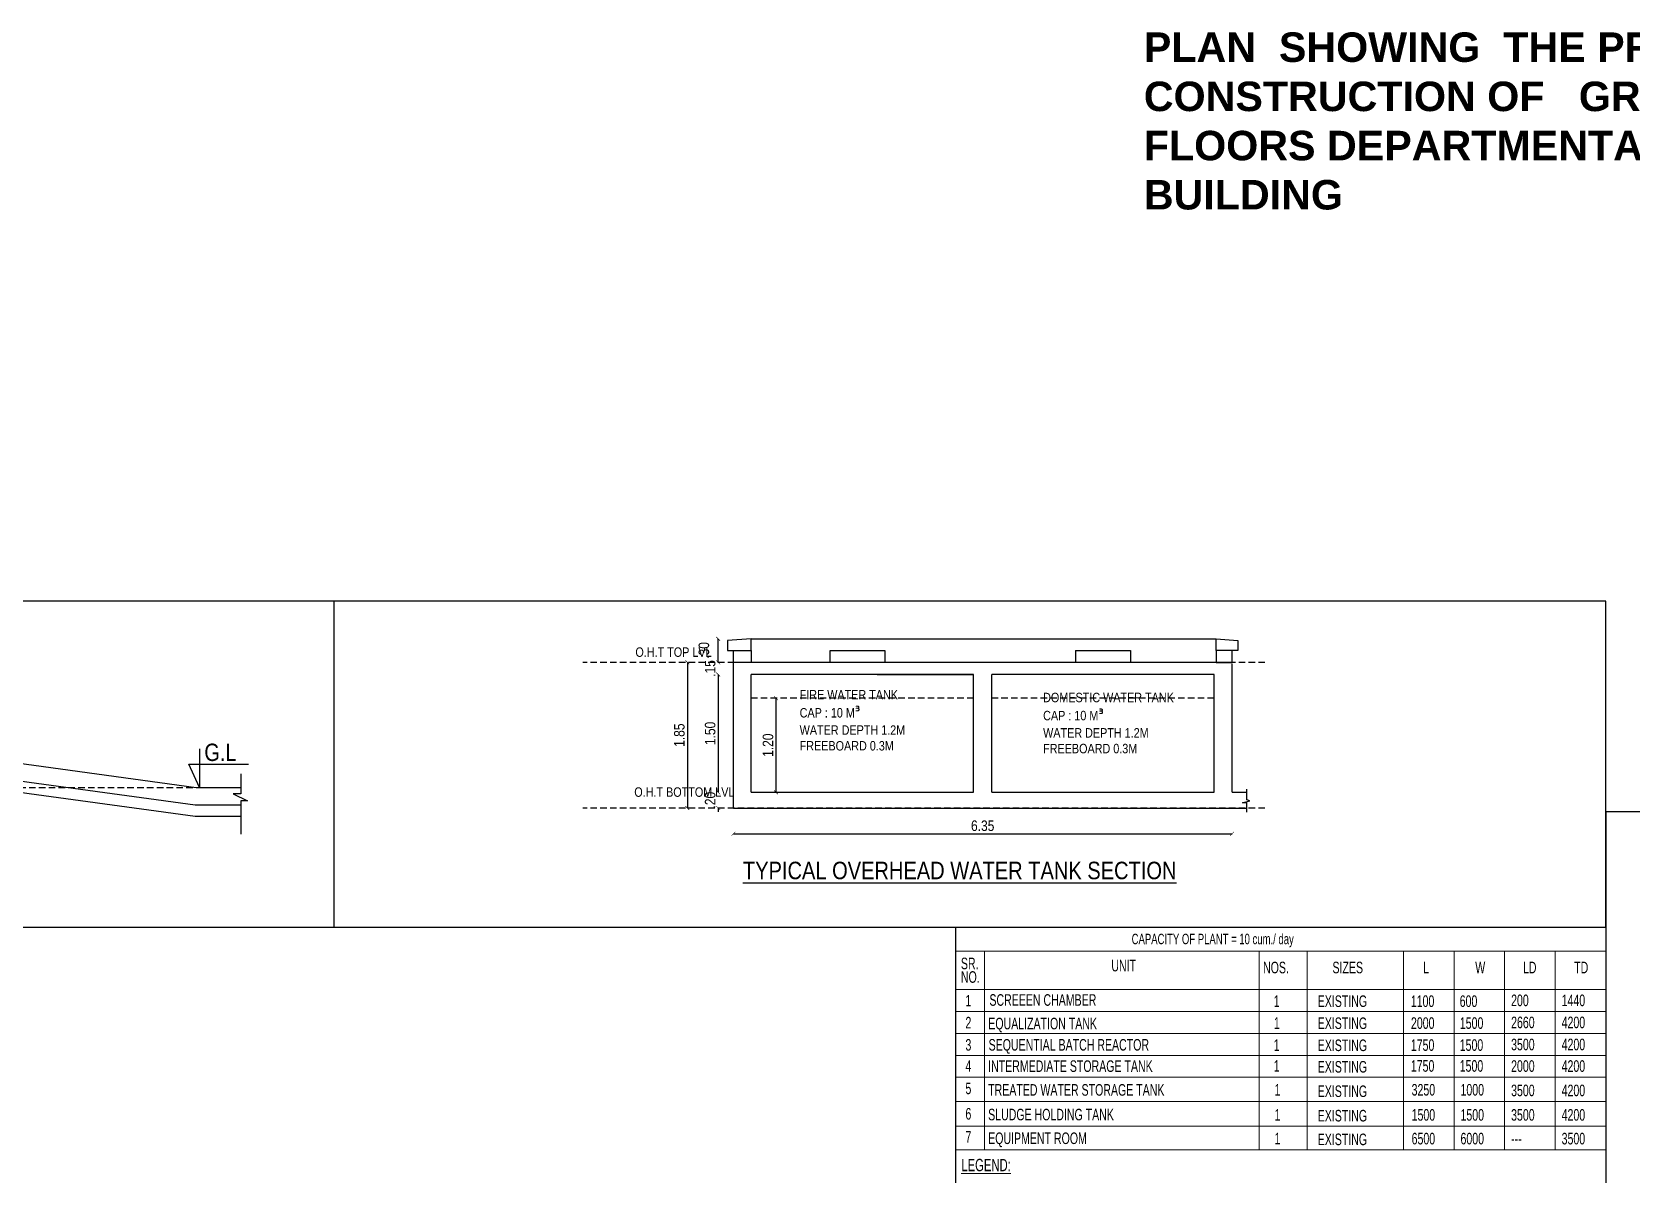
# Model space of a CAD drawing. Header units: metres. Extents: x 385023 to 385532, y 1408468 to 1408621.
# Drawn here: x 385059.9 to 385121, y 1408514.2 to 1408557.8 of the extents above; entities that cross this region are included whole.
import ezdxf
from ezdxf.enums import TextEntityAlignment as Align

# ---------------------------------------------------------------- set-up
doc = ezdxf.new("R2010")
doc.units = ezdxf.units.M
doc.header["$MEASUREMENT"] = 0
doc.linetypes.add('HIDDEN', pattern=[0.375, 0.25, -0.125])
doc.layers.add('CLIENT', color=2, linetype='Continuous')
doc.layers.add('MEP INPUT', color=3, linetype='Continuous', lineweight=0)
doc.styles.add('ARIAL', font='ARIALN.TTF')
doc.styles.add('CGR', font='ARIALNB.TTF')
doc.styles.add('RIA-AP', font='ARIALN.TTF')
doc.styles.add('Roman', font='ARIALN.TTF')
doc.dimstyles.new('RIA-AP', dxfattribs={"dimtxt": 0.3, "dimasz": 0.15, "dimexe": 0, "dimexo": 1, "dimgap": 0.1, "dimtad": 1, "dimzin": 4, "dimdsep": 46, "dimtxsty": 'RIA-AP', "dimblk": 'ARCHTICK', "dimcen": 0.09, "dimse1": 1, "dimse2": 1, "dimclrd": 8, "dimclre": 8, "dimclrt": 4, "dimazin": 0, "dimtfac": 1, "dimtix": 1, "dimtofl": 0, "dimtmove": 2, "dimatfit": 3, "dimfxl": 0, "dimtolj": 1, "dimtzin": 0, "dimarcsym": 0})

# ---------------------------------------------------------------- blocks, each defined once
blk = doc.blocks.new('A$C49351B01')
at = {"color": 0}
blk.add_line((28.511, -20.124), (28.511, 1.5), dxfattribs=at)
blk.add_lwpolyline([(0, 1.5), (38.3, 1.5), (38.3, -20.124), (0, -20.124)], close=True, dxfattribs=at)
at = {"layer": 'MEP INPUT', "color": 8, "linetype": 'Continuous', "lineweight": 0}
for p, q in [((28.511, 1.5), (28.511, -1.85)), ((28.511, 1.5), (38.3, 1.5)), ((38.3, 1.5), (38.3, -1.85)), ((28.511, 1.138), (38.3, 1.138)), ((28.942, 1.138), (28.942, -1.85)), ((33.081, 1.138), (33.081, -1.85)), ((33.801, 1.138), (33.801, -1.85)), ((35.255, 1.138), (35.255, -1.85)), ((36.016, 1.138), (36.016, -1.85)), ((36.777, 1.138), (36.777, -1.85)), ((37.539, 1.138), (37.539, -1.85)), ((28.511, 0.563), (38.3, 0.563)), ((28.511, 0.231), (38.3, 0.231)), ((28.511, -0.101), (38.3, -0.101)), ((28.511, -0.433), (38.3, -0.433)), ((28.511, -0.758), (38.3, -0.758)), ((28.511, -1.125), (38.3, -1.125)), ((28.511, -1.493), (38.3, -1.493)), ((28.511, -1.85), (38.3, -1.85))]:
    blk.add_line(p, q, dxfattribs=at)
at = {"layer": 'MEP INPUT', "color": 7, "linetype": 'Continuous', "lineweight": 0, "style": 'Roman', "width": 0.8}
for s, height, p in [('CAPACITY OF PLANT = 10 cum./ day ', 0.15643, (31.16, 1.245)), ('SR.', 0.1738, (28.589, 0.868)), ('UNIT', 0.1738, (30.854, 0.836)), ('NOS.', 0.1738, (33.139, 0.807)), ('SIZES', 0.1738, (34.184, 0.807)), ('L', 0.174, (35.548, 0.807)), ('W', 0.174, (36.334, 0.807)), ('LD', 0.1738, (37.053, 0.807)), ('TD', 0.1738, (37.824, 0.807)), ('NO.', 0.1738, (28.589, 0.664)), ('SCREEEN CHAMBER', 0.17382, (29.018, 0.318)), ('200', 0.1738, (36.874, 0.312)), ('1440', 0.1738, (37.635, 0.312)), ('1', 0.174, (28.657, 0.308)), ('1', 0.174, (33.3, 0.3)), ('EXISTING', 0.1738, (33.962, 0.3)), ('1100', 0.1738, (35.364, 0.3)), ('600', 0.1738, (36.1, 0.3)), ('2', 0.174, (28.657, -0.024)), ('EQUALIZATION TANK', 0.17382, (29.001, -0.037)), ('1', 0.174, (33.302, -0.03)), ('EXISTING', 0.1738, (33.962, -0.032)), ('2000', 0.1738, (35.366, -0.03)), ('1500', 0.1738, (36.102, -0.03)), ('2660', 0.1738, (36.874, -0.02)), ('4200', 0.1738, (37.635, -0.02)), ('3', 0.174, (28.657, -0.357)), ('SEQUENTIAL BATCH REACTOR', 0.17382, (29.006, -0.357)), ('1', 0.174, (33.3, -0.361)), ('EXISTING', 0.1738, (33.962, -0.364)), ('1750', 0.1738, (35.364, -0.361)), ('1500', 0.1738, (36.1, -0.361)), ('3500', 0.1738, (36.874, -0.352)), ('4200', 0.1738, (37.635, -0.352)), ('4', 0.174, (28.657, -0.676)), ('INTERMEDIATE STORAGE TANK', 0.17382, (28.999, -0.678)), ('1', 0.174, (33.3, -0.675)), ('EXISTING', 0.1738, (33.962, -0.688)), ('1750', 0.1738, (35.364, -0.675)), ('1500', 0.1738, (36.1, -0.675)), ('2000', 0.1738, (36.874, -0.677)), ('4200', 0.1738, (37.635, -0.677)), ('5', 0.174, (28.657, -1.013)), ('TREATED WATER STORAGE TANK', 0.17382, (28.999, -1.036)), ('1', 0.174, (33.312, -1.034)), ('EXISTING', 0.1738, (33.962, -1.056)), ('3250', 0.1738, (35.376, -1.034)), ('1000', 0.1738, (36.112, -1.034)), ('3500', 0.1738, (36.874, -1.044)), ('4200', 0.1738, (37.635, -1.044)), ('6', 0.174, (28.657, -1.396)), ('SLUDGE HOLDING TANK', 0.17382, (28.999, -1.407)), ('1', 0.174, (33.312, -1.412)), ('EXISTING', 0.1738, (33.962, -1.424)), ('1500', 0.1738, (35.376, -1.412)), ('1500', 0.1738, (36.112, -1.412)), ('3500', 0.1738, (36.874, -1.412)), ('4200', 0.1738, (37.635, -1.412)), ('7', 0.174, (28.657, -1.744)), ('EQUIPMENT ROOM', 0.17382, (28.999, -1.764)), ('1', 0.174, (33.312, -1.769)), ('EXISTING', 0.1738, (33.962, -1.781)), ('6500', 0.1738, (35.376, -1.769)), ('6000', 0.1738, (36.112, -1.769)), ('3500', 0.1738, (37.635, -1.769)), ('---', 0.1738, (36.874, -1.769))]:
    blk.add_text(s, height=height, dxfattribs=at).set_placement(p)
at = {"layer": 'MEP INPUT', "color": 7, "lineweight": 0, "style": 'Roman', "width": 0.8}
blk.add_text('%%ULEGEND:', height=0.1853, dxfattribs=at).set_placement((28.595, -2.173))
blk = doc.blocks.new('_ArchTick')
at = {"color": 0, "linetype": 'ByBlock', "const_width": 0.15}
blk.add_lwpolyline([(-0.5, -0.5), (0.5, 0.5)], dxfattribs=at)
blk = doc.blocks.new('*D433')
at = {"color": 1, "lineweight": -2}
for p, q in [((385086.134, 1408533.771), (385086.134, 1408533.921)), ((385086.134, 1408533.306), (385086.134, 1408533.156))]:
    blk.add_line(p, q, dxfattribs=at)
at = {"layer": 'Defpoints', "color": 0}
for p in [(385088.069, 1408533.771), (385086.134, 1408533.306), (385088.069, 1408533.306)]:
    blk.add_point(p, dxfattribs=at)
at = {"color": 1, "lineweight": -2, "xscale": 0.15, "yscale": 0.15, "zscale": 0.15}
for p, rotation in [((385086.134, 1408533.771), 270), ((385086.134, 1408533.306), 90)]:
    blk.add_blockref('_ArchTick', p, dxfattribs=dict(at, rotation=rotation))
at = {"color": 4, "insert": (385085.829, 1408533.538), "char_height": 0.4, "attachment_point": 5, "rotation": 90, "style": 'RIA-AP'}
blk.add_mtext('\\A1;.15', dxfattribs=at)
blk = doc.blocks.new('*D434')
at = {"color": 1, "lineweight": -2}
blk.add_line((385086.134, 1408533.306), (385086.134, 1408528.81), dxfattribs=at)
at = {"layer": 'Defpoints', "color": 0}
for p in [(385088.069, 1408533.306), (385086.134, 1408528.81), (385088.069, 1408528.81)]:
    blk.add_point(p, dxfattribs=at)
at = {"color": 1, "lineweight": -2, "xscale": 0.15, "yscale": 0.15, "zscale": 0.15}
for p, rotation in [((385086.134, 1408533.306), 90), ((385086.134, 1408528.81), 270)]:
    blk.add_blockref('_ArchTick', p, dxfattribs=dict(at, rotation=rotation))
at = {"color": 4, "insert": (385085.829, 1408531.058), "char_height": 0.4, "attachment_point": 5, "rotation": 90, "style": 'RIA-AP'}
blk.add_mtext('\\A1;1.50', dxfattribs=at)
blk = doc.blocks.new('*D435')
at = {"color": 1, "lineweight": -2}
for p, q in [((385086.134, 1408528.81), (385086.134, 1408528.96)), ((385086.134, 1408528.211), (385086.134, 1408528.061))]:
    blk.add_line(p, q, dxfattribs=at)
at = {"layer": 'Defpoints', "color": 0}
for p in [(385088.069, 1408528.81), (385086.134, 1408528.211), (385086.715, 1408528.211)]:
    blk.add_point(p, dxfattribs=at)
at = {"color": 1, "lineweight": -2, "xscale": 0.15, "yscale": 0.15, "zscale": 0.15}
for p, rotation in [((385086.134, 1408528.81), 270), ((385086.134, 1408528.211), 90)]:
    blk.add_blockref('_ArchTick', p, dxfattribs=dict(at, rotation=rotation))
at = {"color": 4, "insert": (385085.829, 1408528.51), "char_height": 0.4, "attachment_point": 5, "rotation": 90, "style": 'RIA-AP'}
blk.add_mtext('\\A1;.20', dxfattribs=at)
blk = doc.blocks.new('*D436')
at = {"color": 1, "lineweight": -2}
blk.add_line((385086.715, 1408527.228), (385105.75, 1408527.228), dxfattribs=at)
at = {"layer": 'Defpoints', "color": 0}
for p in [(385086.715, 1408529.853), (385105.75, 1408529.714), (385105.75, 1408527.228)]:
    blk.add_point(p, dxfattribs=at)
at = {"color": 1, "lineweight": -2, "xscale": 0.15, "yscale": 0.15, "zscale": 0.15, "rotation": 180}
blk.add_blockref('_ArchTick', (385086.715, 1408527.228), dxfattribs=at)
at = {"color": 1, "lineweight": -2, "xscale": 0.15, "yscale": 0.15, "zscale": 0.15}
blk.add_blockref('_ArchTick', (385105.75, 1408527.228), dxfattribs=at)
at = {"color": 4, "insert": (385096.232, 1408527.532), "char_height": 0.4, "attachment_point": 5, "style": 'RIA-AP'}
blk.add_mtext('\\A1;6.35', dxfattribs=at)
blk = doc.blocks.new('*D437')
at = {"color": 1, "lineweight": -2}
blk.add_line((385084.957, 1408533.771), (385084.957, 1408528.211), dxfattribs=at)
at = {"layer": 'Defpoints', "color": 0}
for p in [(385086.715, 1408533.771), (385084.957, 1408528.211), (385086.715, 1408528.211)]:
    blk.add_point(p, dxfattribs=at)
at = {"color": 1, "lineweight": -2, "xscale": 0.15, "yscale": 0.15, "zscale": 0.15}
for p, rotation in [((385084.957, 1408533.771), 90), ((385084.957, 1408528.211), 270)]:
    blk.add_blockref('_ArchTick', p, dxfattribs=dict(at, rotation=rotation))
at = {"color": 4, "insert": (385084.652, 1408530.991), "char_height": 0.4, "attachment_point": 5, "rotation": 90, "style": 'RIA-AP'}
blk.add_mtext('\\A1;1.85', dxfattribs=at)
blk = doc.blocks.new('*D438')
at = {"color": 1, "lineweight": -2}
blk.add_line((385086.134, 1408533.771), (385086.134, 1408534.67), dxfattribs=at)
at = {"layer": 'Defpoints', "color": 0}
for p in [(385086.134, 1408534.67), (385087.399, 1408534.67), (385088.069, 1408533.771)]:
    blk.add_point(p, dxfattribs=at)
at = {"color": 1, "lineweight": -2, "xscale": 0.15, "yscale": 0.15, "zscale": 0.15}
for p, rotation in [((385086.134, 1408534.67), 90), ((385086.134, 1408533.771), 270)]:
    blk.add_blockref('_ArchTick', p, dxfattribs=dict(at, rotation=rotation))
at = {"color": 4, "insert": (385085.59, 1408534.226), "char_height": 0.4, "attachment_point": 5, "rotation": 90, "style": 'RIA-AP'}
blk.add_mtext('\\A1;.30', dxfattribs=at)
blk = doc.blocks.new('*D649')
at = {"color": 1, "lineweight": -2}
blk.add_line((385088.341, 1408532.407), (385088.341, 1408528.81), dxfattribs=at)
at = {"layer": 'Defpoints', "color": 0}
for p in [(385087.399, 1408532.407), (385087.399, 1408528.81), (385088.341, 1408528.81)]:
    blk.add_point(p, dxfattribs=at)
at = {"color": 1, "lineweight": -2, "xscale": 0.15, "yscale": 0.15, "zscale": 0.15}
for p, rotation in [((385088.341, 1408532.407), 90), ((385088.341, 1408528.81), 270)]:
    blk.add_blockref('_ArchTick', p, dxfattribs=dict(at, rotation=rotation))
at = {"color": 4, "insert": (385088.037, 1408530.608), "char_height": 0.4, "attachment_point": 5, "rotation": 90, "style": 'RIA-AP'}
blk.add_mtext('\\A1;1.20', dxfattribs=at)

msp = doc.modelspace()

# ---------------------------------------------------------------- linework, layer by layer
at = {"color": 3}
for p, q in [((385071.472, 1408523.659), (385071.472, 1408536.106)), ((385120.02, 1408523.659), (385120.02, 1408536.106)), ((385071.472, 1408523.659), (385094.972, 1408523.659))]:
    msp.add_line(p, q, dxfattribs=at)
for p, q in [((385087.399, 1408534.67), (385105.151, 1408534.67)), ((385095.885, 1408533.306), (385092.201, 1408533.306)), ((385092.201, 1408533.306), (385095.885, 1408533.306)), ((385095.885, 1408533.306), (385092.201, 1408533.306)), ((385043.436, 1408532.119), (385066.209, 1408528.995)), ((385043.436, 1408531.446), (385066.164, 1408528.326)), ((385043.437, 1408531), (385066.164, 1408527.897)), ((385066.209, 1408528.995), (385066.481, 1408528.995)), ((385066.481, 1408528.995), (385067.913, 1408528.995)), ((385106.154, 1408528.403), (385106.43, 1408528.48)), ((385106.314, 1408528.519), (385106.314, 1408528.927)), ((385106.43, 1408528.48), (385106.314, 1408528.519)), ((385066.164, 1408528.326), (385067.913, 1408528.326)), ((385066.164, 1408527.897), (385067.913, 1408527.897)), ((385106.314, 1408528.403), (385106.154, 1408528.403)), ((385106.314, 1408528.056), (385106.314, 1408528.403))]:
    msp.add_line(p, q)
at = {"color": 1}
for p, q in [((385099.774, 1408534.22), (385099.774, 1408533.771)), ((385099.774, 1408534.22), (385101.872, 1408534.22)), ((385101.872, 1408534.22), (385101.872, 1408533.771))]:
    msp.add_line(p, q, dxfattribs=at)
at = {"color": 1, "linetype": 'HIDDEN'}
for p, q in [((385107.005, 1408533.771), (385080.971, 1408533.771)), ((385095.885, 1408532.407), (385087.399, 1408532.407)), ((385105.067, 1408532.407), (385096.58, 1408532.407)), ((385045.202, 1408528.995), (385067.913, 1408528.995)), ((385107.005, 1408528.211), (385080.971, 1408528.211))]:
    msp.add_line(p, q, dxfattribs=at)
at = {"color": 4}
for p, q in [((385086.715, 1408528.211), (385086.715, 1408533.771)), ((385105.75, 1408533.771), (385086.715, 1408533.771)), ((385105.75, 1408528.81), (385105.75, 1408533.711)), ((385095.885, 1408533.306), (385087.399, 1408533.306)), ((385087.399, 1408528.81), (385087.399, 1408533.306)), ((385095.885, 1408528.81), (385095.885, 1408533.306)), ((385105.067, 1408533.306), (385096.58, 1408533.306)), ((385096.58, 1408528.81), (385096.58, 1408533.306)), ((385105.067, 1408528.81), (385105.067, 1408533.306)), ((385087.399, 1408528.81), (385095.885, 1408528.81)), ((385096.58, 1408528.81), (385105.067, 1408528.81)), ((385105.75, 1408528.81), (385106.31, 1408528.81)), ((385086.715, 1408528.211), (385106.31, 1408528.211))]:
    msp.add_line(p, q, dxfattribs=at)
at = {"elevation": 0.025}
for points in [[(385120.02, 1408536.106), (385022.923, 1408536.106), (385022.923, 1408523.659)], [(385067.913, 1408529.518), (385067.913, 1408528.756), (385067.616, 1408528.756), (385068.167, 1408528.482), (385067.913, 1408528.482), (385067.913, 1408527.217)]]:
    msp.add_lwpolyline(points, dxfattribs=at)
at = {"color": 4}
for points in [[(385086.49, 1408534.22), (385087.399, 1408534.22), (385087.399, 1408534.67), (385086.49, 1408534.61), (385086.49, 1408534.22)], [(385105.975, 1408534.22), (385105.151, 1408534.22), (385105.151, 1408534.67), (385105.975, 1408534.61), (385105.975, 1408534.22)]]:
    msp.add_lwpolyline(points, dxfattribs=at)
for points in [[(385086.715, 1408534.22), (385087.399, 1408534.22), (385087.399, 1408533.771), (385086.715, 1408533.771)], [(385105.75, 1408534.22), (385105.151, 1408534.22), (385105.151, 1408533.771), (385105.75, 1408533.771)]]:
    msp.add_lwpolyline(points, close=True, dxfattribs=at)
at = {"color": 1}
msp.add_lwpolyline([(385090.403, 1408533.771), (385090.403, 1408534.22), (385092.501, 1408534.22), (385092.501, 1408533.771)], dxfattribs=at)
at = {"color": 6, "elevation": 0.025}
msp.add_lwpolyline([(385066.328, 1408530.466), (385066.328, 1408528.998), (385065.927, 1408529.878), (385068.207, 1408529.878)], dxfattribs=at)
at = {"layer": 'CLIENT', "color": 0, "elevation": 0.025}
msp.add_lwpolyline([(385120.02, 1408473.327), (385166.595, 1408473.327), (385166.595, 1408528.069), (385120.02, 1408528.069)], close=True, dxfattribs=at)

# ---------------------------------------------------------------- block references
at = {"xscale": 2.535165519337624, "yscale": 2.535165519337624, "zscale": 2.535165519337624}
msp.add_blockref('A$C49351B01', (385022.923, 1408519.856, 0.025), dxfattribs=at)

# ---------------------------------------------------------------- texts
at = {"color": 4, "style": 'RIA-AP'}
msp.add_text('G.L', height=0.6633, dxfattribs=at).set_placement((385066.517, 1408530.005))
at = {"style": 'ARIAL'}
msp.add_text('%%UTYPICAL OVERHEAD WATER TANK SECTION', height=0.6686, dxfattribs=at).set_placement((385095.354, 1408525.826), align=Align.MIDDLE_CENTER)
at = {"color": 4, "char_height": 0.35974, "attachment_point": 1, "style": 'RIA-AP'}
for s, insert in [('\\A1;O.H.T TOP LVL', (385082.974, 1408534.341)), ('\\A1;O.H.T BOTTOM LVL', (385082.931, 1408528.999))]:
    msp.add_mtext(s, dxfattribs=dict(at, insert=insert))
at = {"color": 3, "char_height": 0.35974, "attachment_point": 1, "style": 'RIA-AP'}
for s, insert in [('{\\W1;FIRE WATER TANK\\PCAP : 10 M\\fISOCPEUR|b0|i0|c0|p34;\\H1.25x;³\\Ftxt|c0;\\P\\fSwis721 BlkCn BT|b0|i0|c0|p34;\\H0.8x;WATER DEPTH 1.2M\\PFREEBOARD 0.3M}\\P ', (385089.244, 1408532.715)), ('{\\W1;DOMESTIC WATER TANK\\PCAP : 10 M\\fISOCPEUR|b0|i0|c0|p34;\\H1.25x;³\\Ftxt|c0;\\P\\fSwis721 BlkCn BT|b0|i0|c0|p34;\\H0.8x;WATER DEPTH 1.2M \\PFREEBOARD 0.3M}', (385098.539, 1408532.609))]:
    msp.add_mtext(s, dxfattribs=dict(at, insert=insert))
at = {"layer": 'CLIENT', "insert": (385102.383, 1408557.817), "char_height": 1.126384, "attachment_point": 1, "style": 'CGR'}
msp.add_mtext_dynamic_manual_height_columns('\\A1;\\pt22.52768;{\\fArial|b1|i0|c0|p34;PLAN  SHOWING  THE PROPOSED CONSTRUCTION OF   GROUND + 1 \\H1.35891x; \\H0.73588x;FLOORS DEPARTMENTAL STORE \\H1.23928x; \\H0.80692x;BUILDING\\H1.27915x; \\H0.78177x;\\P\\ptz;\\A0;\\fArial Black|b0|i0|c0|p34;    \\H1.24881x; }', width=29.50495, gutter_width=0, heights=[27.676], dxfattribs=at)

# ---------------------------------------------------------------- dimensions: what is measured, and where the dimension line sits
dim = msp.add_linear_dim(base=(385086.134, 1408534.67, 0.03), p1=(385088.069, 1408533.771, 0.03), p2=(385087.399, 1408534.67, 0.03), angle=90, text='.30', dimstyle='RIA-AP', override={"dimtxt": 0.4, "dimclrd": 1, "dimfxl": 0.02})
dim.commit()
dim.dimension.update_dxf_attribs({"geometry": '*D438', "text_midpoint": (385085.59, 1408534.226, 0.03), "dimtype": 160})
for base, p1, p2, text, picture, middle in [((385084.957, 1408528.211, 0.03), (385086.715, 1408533.771, 0.03), (385086.715, 1408528.211, 0.03), '1.85', '*D437', (385084.652, 1408530.991, 0.03)), ((385086.134, 1408533.306, 0.03), (385088.069, 1408533.771, 0.03), (385088.069, 1408533.306, 0.03), '.15', '*D433', (385085.829, 1408533.538, 0.03)), ((385086.134, 1408528.81, 0.03), (385088.069, 1408533.306, 0.03), (385088.069, 1408528.81, 0.03), '1.50', '*D434', (385085.829, 1408531.058, 0.03)), ((385088.341, 1408528.81), (385087.399, 1408532.407), (385087.399, 1408528.81), '1.20', '*D649', (385088.037, 1408530.608)), ((385086.134, 1408528.211, 0.03), (385088.069, 1408528.81, 0.03), (385086.715, 1408528.211, 0.03), '.20', '*D435', (385085.829, 1408528.51, 0.03))]:
    dim = msp.add_linear_dim(base=base, p1=p1, p2=p2, angle=90, text=text, dimstyle='RIA-AP', override={"dimtxt": 0.4, "dimclrd": 1, "dimfxl": 0.02})
    dim.commit()
    dim.dimension.update_dxf_attribs({"geometry": picture, "text_midpoint": middle})
dim = msp.add_linear_dim(base=(385105.75, 1408527.228, 0.03), p1=(385086.715, 1408529.853, 0.03), p2=(385105.75, 1408529.714, 0.03), text='6.35', dimstyle='RIA-AP', override={"dimtxt": 0.4, "dimclrd": 1, "dimfxl": 0.02})
dim.commit()
dim.dimension.update_dxf_attribs({"geometry": '*D436', "text_midpoint": (385096.232, 1408527.532, 0.03)})

doc.saveas('drawing.dxf')
